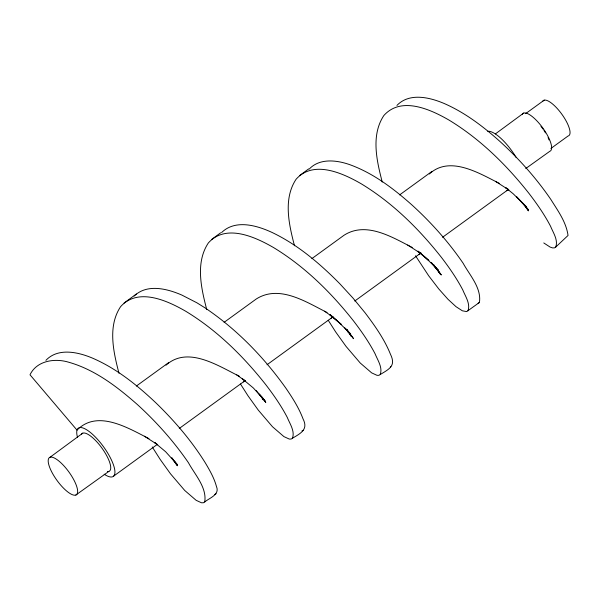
<?xml version="1.0" encoding="UTF-8"?>
<svg xmlns="http://www.w3.org/2000/svg" width="600" height="600" viewBox="0 0 600 600"><rect width="100%" height="100%" fill="white"/><g stroke="black" fill="none" stroke-linecap="round" stroke-linejoin="round"><path stroke-width="0.9" d="M415.515 255.78L428.678 275.775L438.743 288.892L448.005 299.303L456.015 306.675L462.36 310.8L466.68 311.603L479.423 302.468C481.658 288.06 469.717 275.235 463.147 263.272C448.515 241.882 431.138 222.42 411.982 204.998C393.592 188.663 373.5 173.34 350.19 164.812C337.11 160.11 319.688 157.852 309.21 169.102M468 310.77C470.58 303.683 465.36 296.392 462.81 289.995C456.795 278.483 449.37 267.765 441.48 257.46C418.942 228.847 392.49 202.755 361.222 183.788C342.66 173.085 313.53 159.735 296.115 179.212C283.02 198.938 288.96 224.49 294.487 245.79M543.773 242.947L550.118 247.08L552.548 247.897L554.438 247.882L555.757 247.042C558.338 239.962 553.125 232.665 550.567 226.275C544.553 214.755 537.127 204.045 529.237 193.74C506.7 165.127 480.248 139.035 448.98 120.067C430.425 109.358 401.287 96.007 383.873 115.493C370.778 135.218 376.718 160.762 382.245 182.062M152.243 446.947L160.23 459.487L170.505 473.812L184.733 490.47L196.14 500.317L201.517 502.785L203.407 502.77L204.72 501.938C207.067 487.545 194.903 474.697 188.445 462.735C173.797 441.353 156.413 421.905 137.28 404.46C117.06 386.7 94.852 369.577 68.558 362.183C54.802 358.035 36.84 360.585 30 374.79L77.017 430.132C97.41 409.192 128.145 428.04 148.98 438.645M240.465 383.993L247.987 395.768L258.263 410.092L272.49 426.743L283.905 436.597L289.275 439.065L291.165 439.05L292.478 438.21C295.065 431.13 289.845 423.832 287.288 417.442C281.28 405.923 273.847 395.213 265.965 384.908C243.42 356.295 216.975 330.202 185.7 311.235C167.145 300.532 138.007 287.175 120.6 306.66C107.498 326.385 113.445 351.938 118.965 373.23M328.222 320.265L335.745 332.048L346.02 346.365L360.248 363.022L371.663 372.877L377.032 375.337L378.923 375.33L380.235 374.49C382.822 367.41 377.603 360.112 375.053 353.722C369.038 342.202 361.605 331.493 353.722 321.18C331.178 292.575 304.733 266.475 273.457 247.507C254.903 236.805 225.765 223.455 208.358 242.94C195.255 262.665 201.202 288.21 206.722 309.51M479.423 302.468L478.11 303.308M204.72 501.938C209.61 497.842 220.065 494.722 216.428 486.405C214.147 477.99 209.752 470.34 205.327 462.893C191.7 440.97 174.788 421.207 156.3 403.245C137.31 385.23 116.468 368.423 92.242 358.013C77.918 352.005 57.953 347.558 45.9 360.353M396.923 105.442C409.35 92.407 429.78 97.312 444.39 103.59C464.97 112.613 483.075 126.382 499.74 141.278C518.895 158.7 536.28 178.163 550.905 199.545C557.873 210.72 566.235 222.105 568.035 235.47L555.757 247.042M134.167 296.048C147.075 283.478 167.303 288.743 181.92 295.103L196.882 302.79L204.968 307.822C236.685 329.19 263.782 357.09 285.9 388.192C292.485 397.845 298.875 407.82 303.007 418.815C308.385 429.278 301.298 433.028 292.478 438.21M166.035 365.168C187.733 345.57 218.07 365.805 239.317 376.23M429.308 174C449.692 155.183 479.055 173.145 499.252 183.345M221.565 232.59C235.237 219.173 256.657 225.345 271.92 232.388C297.69 244.65 319.733 263.438 339.66 283.597L352.957 298.043L365.153 312.885C374.873 325.755 384.36 339.112 390.42 354.15C395.933 365.468 390.27 368.595 380.235 374.49M124.058 303.03L136.365 294.007M211.815 239.303L220.635 232.808M50.017 457.268L82.778 433.147M495.39 133.905L523.688 113.078M299.572 175.583L308.625 168.922M136.343 386.062L168.54 362.685M224.108 322.335L256.298 298.965C279.375 284.362 306.038 301.95 327.075 312.51M311.865 258.615L344.055 235.237C366.075 221.093 392.085 237.105 412.26 247.478M399.623 194.895L431.812 171.517M525.592 113.67L544.23 100.14M550.882 148.477L568.028 136.028A21.705 6.9 54 0 0 561.398 113.602A21.705 6.9 54 0 0 542.58 101.542M113.618 476.13L157.238 444.457M179.257 428.467L245.362 380.468M267.015 364.748L332.865 316.935M354.772 301.028L420.877 253.02M442.53 237.3L508.643 189.3M506.662 190.74L508.665 189.285M418.905 254.46L420.908 253.013M331.147 318.18L332.483 317.212M243.382 381.907L244.718 380.94M525.743 168.532L549.787 151.312A23.235 7.387 54 0 0 542.16 127.118A23.235 7.387 54 0 0 522.27 114.405M75.817 495.053A22.965 7.298 54 0 0 62.625 464.482A22.965 7.298 54 0 0 50.31 468.945A22.965 7.298 54 0 0 75.817 495.053L108.877 471.382M216.053 493.748L214.733 494.498M303.487 430.32L302.002 430.853M390.353 367.028L390.877 366.832M495.442 181.32L508.77 189.885L505.522 187.56L513.248 193.83L526.2 206.61L516.653 196.837L528.36 209.782L526.178 206.993M407.685 245.04L421.013 253.612L417.765 251.28L428.895 260.558L419.513 252.368M144.413 436.207L157.733 444.78L154.83 442.68L165.615 451.725L177.322 464.67L174.593 461.183M324.502 311.197L333.255 317.332L330.007 315L341.138 324.278L330.413 314.918L337.733 321.278L350.685 334.058L345.855 328.793M236.745 374.925L245.49 381.06L242.25 378.728L253.373 388.005L265.08 400.95L259.207 394.035M418.162 251.183L425.49 257.55L438.442 270.337L431.197 262.44L441.308 274.972L436.305 268.26M344.565 327.555L353.55 338.692L350.993 334.957M256.237 390.577L265.793 402.412L262.207 397.185M433.53 264.532L434.64 266.025M523.778 204.375L528.412 210.877L525.638 206.295M433.957 265.207L440.655 274.605L437.88 270.015M171.712 457.822L177.375 465.772L172.17 458.085M347.685 330.638L351 336.06L349.282 332.993M260.4 395.138L263.243 399.787L261.555 396.607M77.55 437.558A29.79 9.465 54 0 1 89.332 431.632A29.79 9.465 54 0 1 113.43 464.812A29.79 9.465 54 0 1 104.167 474.21M487.74 131.317A29.79 9.465 54 0 1 516.12 157.417M81.36 434.475A23.235 7.387 54 0 1 102.45 448.83A23.235 7.387 54 0 1 107.43 471.548M540.982 126.308A21.705 6.9 54 0 1 543.015 129.067M543.967 130.462A21.705 6.9 54 0 1 545.498 132.885M548.062 137.64A21.705 6.9 54 0 1 549.053 139.913M435.81 268.192L435.022 266.565L435.81 268.192M348.045 331.913L346.868 329.475L348.045 331.913"/></g></svg>
